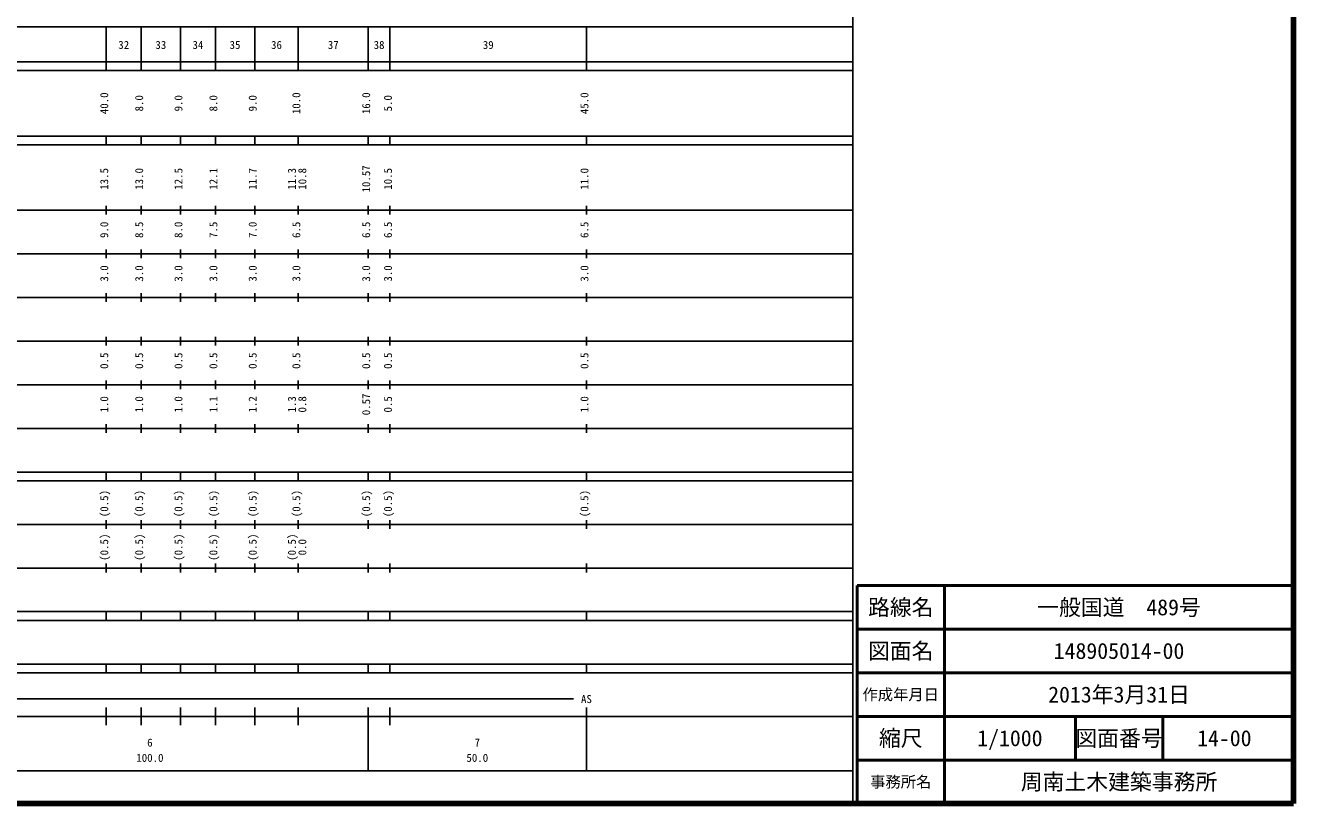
# Model space of a CAD drawing. Units: millimetres on the paper, enlarged 1000 times. Extents: x 40000 to 680000, y 20000 to 380000.
# Drawn here: x 389472 to 680000, y 20000 to 198357 of the extents above; entities that cross this region are included whole.
import ezdxf
from ezdxf.enums import TextEntityAlignment as Align

# ---------------------------------------------------------------- set-up
doc = ezdxf.new("R2010")
doc.units = ezdxf.units.MM
doc.header["$LTSCALE"] = 1000
for name, color, linetype, lineweight in [('M-TTL', 2, 'Continuous', 140), ('M-TTL-BAND', 7, 'Continuous', 25), ('M-TTL-FRAM', 2, 'Continuous', 50), ('M-TTL-LINE', 7, 'Continuous', 50)]:
    doc.layers.add(name, color=color, linetype=linetype, lineweight=lineweight)
doc.layers.add('M-TTL-TXT', color=7, linetype='Continuous')
doc.styles.add('ＭＳ ゴシック', font='')
doc.styles.get('ＭＳ ゴシック').set_extended_font_data('MS Gothic')

msp = doc.modelspace()

# ---------------------------------------------------------------- linework, layer by layer
at = {"layer": 'M-TTL'}
for p, q in [((680000, 20000), (680000, 380000)), ((40000, 20000), (680000, 20000))]:
    msp.add_line(p, q, dxfattribs=at)
at = {"layer": 'M-TTL-BAND'}
for p, q in [((579000, 20000), (579000, 370000)), ((68000, 198000), (579000, 198000)), ((408000, 188000), (408000, 198000)), ((416000, 188000), (416000, 198000)), ((425000, 188000), (425000, 198000)), ((433000, 188000), (433000, 198000)), ((442000, 188000), (442000, 198000)), ((452000, 188000), (452000, 198000)), ((468000, 188000), (468000, 198000)), ((473000, 188000), (473000, 198000)), ((518000, 188000), (518000, 198000)), ((40000, 190000), (579000, 190000)), ((40000, 188000), (579000, 188000)), ((40000, 173000), (579000, 173000)), ((408000, 171000), (408000, 173000)), ((416000, 171000), (416000, 173000)), ((425000, 171000), (425000, 173000)), ((433000, 171000), (433000, 173000)), ((442000, 171000), (442000, 173000)), ((452000, 171000), (452000, 173000)), ((468000, 171000), (468000, 173000)), ((473000, 171000), (473000, 173000)), ((518000, 171000), (518000, 173000)), ((40000, 171000), (579000, 171000)), ((408000, 155000), (408000, 157000)), ((416000, 155000), (416000, 157000)), ((425000, 155000), (425000, 157000)), ((433000, 155000), (433000, 157000)), ((442000, 155000), (442000, 157000)), ((452000, 155000), (452000, 157000)), ((468000, 155000), (468000, 157000)), ((473000, 155000), (473000, 157000)), ((518000, 155000), (518000, 157000)), ((40000, 156000), (579000, 156000)), ((46000, 146000), (579000, 146000)), ((408000, 145000), (408000, 147000)), ((416000, 145000), (416000, 147000)), ((425000, 145000), (425000, 147000)), ((433000, 145000), (433000, 147000)), ((442000, 145000), (442000, 147000)), ((452000, 145000), (452000, 147000)), ((468000, 145000), (468000, 147000)), ((473000, 145000), (473000, 147000)), ((518000, 145000), (518000, 147000)), ((408000, 135000), (408000, 137000)), ((416000, 135000), (416000, 137000)), ((425000, 135000), (425000, 137000)), ((433000, 135000), (433000, 137000)), ((442000, 135000), (442000, 137000)), ((452000, 135000), (452000, 137000)), ((468000, 135000), (468000, 137000)), ((473000, 135000), (473000, 137000)), ((518000, 135000), (518000, 137000)), ((52000, 136000), (579000, 136000)), ((46000, 126000), (579000, 126000)), ((408000, 125000), (408000, 127000)), ((416000, 125000), (416000, 127000)), ((425000, 125000), (425000, 127000)), ((433000, 125000), (433000, 127000)), ((442000, 125000), (442000, 127000)), ((452000, 125000), (452000, 127000)), ((468000, 125000), (468000, 127000)), ((473000, 125000), (473000, 127000)), ((518000, 125000), (518000, 127000)), ((408000, 115000), (408000, 117000)), ((416000, 115000), (416000, 117000)), ((425000, 115000), (425000, 117000)), ((433000, 115000), (433000, 117000)), ((442000, 115000), (442000, 117000)), ((452000, 115000), (452000, 117000)), ((468000, 115000), (468000, 117000)), ((473000, 115000), (473000, 117000)), ((518000, 115000), (518000, 117000)), ((52000, 116000), (579000, 116000)), ((46000, 106000), (579000, 106000)), ((408000, 105000), (408000, 107000)), ((416000, 105000), (416000, 107000)), ((425000, 105000), (425000, 107000)), ((433000, 105000), (433000, 107000)), ((442000, 105000), (442000, 107000)), ((452000, 105000), (452000, 107000)), ((468000, 105000), (468000, 107000)), ((473000, 105000), (473000, 107000)), ((518000, 105000), (518000, 107000)), ((40000, 96000), (579000, 96000)), ((408000, 94000), (408000, 96000)), ((416000, 94000), (416000, 96000)), ((425000, 94000), (425000, 96000)), ((433000, 94000), (433000, 96000)), ((442000, 94000), (442000, 96000)), ((452000, 94000), (452000, 96000)), ((468000, 94000), (468000, 96000)), ((473000, 94000), (473000, 96000)), ((518000, 94000), (518000, 96000)), ((40000, 94000), (579000, 94000)), ((408000, 83000), (408000, 85000)), ((416000, 83000), (416000, 85000)), ((425000, 83000), (425000, 85000)), ((433000, 83000), (433000, 85000)), ((442000, 83000), (442000, 85000)), ((452000, 83000), (452000, 85000)), ((468000, 83000), (468000, 85000)), ((473000, 83000), (473000, 85000)), ((518000, 83000), (518000, 85000)), ((49000, 84000), (579000, 84000)), ((40000, 74000), (579000, 74000)), ((408000, 73000), (408000, 75000)), ((416000, 73000), (416000, 75000)), ((425000, 73000), (425000, 75000)), ((433000, 73000), (433000, 75000)), ((442000, 73000), (442000, 75000)), ((452000, 73000), (452000, 75000)), ((468000, 73000), (468000, 75000)), ((473000, 73000), (473000, 75000)), ((518000, 73000), (518000, 75000)), ((40000, 64000), (579000, 64000)), ((408000, 62000), (408000, 64000)), ((416000, 62000), (416000, 64000)), ((425000, 62000), (425000, 64000)), ((433000, 62000), (433000, 64000)), ((442000, 62000), (442000, 64000)), ((452000, 62000), (452000, 64000)), ((468000, 62000), (468000, 64000)), ((473000, 62000), (473000, 64000)), ((518000, 62000), (518000, 64000)), ((40000, 62000), (579000, 62000)), ((40000, 52000), (579000, 52000)), ((40000, 50000), (579000, 50000)), ((408000, 50000), (408000, 52000)), ((416000, 50000), (416000, 52000)), ((425000, 50000), (425000, 52000)), ((433000, 50000), (433000, 52000)), ((442000, 50000), (442000, 52000)), ((452000, 50000), (452000, 52000)), ((468000, 50000), (468000, 52000)), ((473000, 50000), (473000, 52000)), ((518000, 50000), (518000, 52000)), ((71000, 44000), (515000, 44000)), ((408000, 38000), (408000, 42000)), ((416000, 38000), (416000, 42000)), ((425000, 38000), (425000, 42000)), ((433000, 38000), (433000, 42000)), ((442000, 38000), (442000, 42000)), ((452000, 38000), (452000, 42000)), ((468000, 27500), (468000, 42000)), ((473000, 38000), (473000, 42000)), ((518000, 27500), (518000, 42000)), ((40000, 40000), (579000, 40000)), ((68000, 27500), (579000, 27500))]:
    msp.add_line(p, q, dxfattribs=at)
at = {"layer": 'M-TTL-FRAM'}
for p, q in [((680000, 70000), (580000, 70000)), ((580000, 70000), (580000, 20000))]:
    msp.add_line(p, q, dxfattribs=at)
at = {"layer": 'M-TTL-LINE'}
for p, q in [((600000, 70000), (600000, 20000)), ((680000, 60000), (580000, 60000)), ((680000, 50000), (580000, 50000)), ((680000, 40000), (580000, 40000)), ((630000, 40000), (630000, 30000)), ((650000, 40000), (650000, 30000)), ((680000, 30000), (580000, 30000))]:
    msp.add_line(p, q, dxfattribs=at)

# ---------------------------------------------------------------- texts
at = {"layer": 'M-TTL-BAND', "style": 'ＭＳ ゴシック'}
for s, p in [('32', (412000, 192405)), ('33', (420500, 192405)), ('34', (429000, 192405)), ('35', (437500, 192405)), ('36', (447000, 192405)), ('37', (460000, 192405)), ('38', (470500, 192405)), ('39', (495500, 192405)), ('AS', (518000, 42500)), ('6', (418000, 32523)), ('7', (493000, 32523)), ('100.0', (418000, 29033)), ('50.0', (493000, 29033))]:
    msp.add_text(s, height=1833, dxfattribs=at).set_placement(p, align=Align.BOTTOM_CENTER)
for s, p in [('40.0', (409000, 180500)), ('8.0', (417000, 180500)), ('9.0', (426000, 180500)), ('8.0', (434000, 180500)), ('9.0', (443000, 180500)), ('10.0', (453000, 180500)), ('16.0', (469000, 180500)), ('5.0', (474000, 180500)), ('45.0', (519000, 180500)), ('10.57', (469000, 163174)), ('13.5', (409000, 163174)), ('13.0', (417000, 163174)), ('12.5', (426000, 163174)), ('12.1', (434000, 163174)), ('11.7', (443000, 163174)), ('11.3', (452000, 163174)), ('10.8', (454370, 163174)), ('10.5', (474000, 163174)), ('11.0', (519000, 163174)), ('9.0', (409000, 151500)), ('8.5', (417000, 151500)), ('8.0', (426000, 151500)), ('7.5', (434000, 151500)), ('7.0', (443000, 151500)), ('6.5', (453000, 151500)), ('6.5', (469000, 151500)), ('6.5', (474000, 151500)), ('6.5', (519000, 151500)), ('3.0', (409000, 141500)), ('3.0', (417000, 141500)), ('3.0', (426000, 141500)), ('3.0', (434000, 141500)), ('3.0', (443000, 141500)), ('3.0', (453000, 141500)), ('3.0', (469000, 141500)), ('3.0', (474000, 141500)), ('3.0', (519000, 141500)), ('0.5', (409000, 121500)), ('0.5', (417000, 121500)), ('0.5', (426000, 121500)), ('0.5', (434000, 121500)), ('0.5', (443000, 121500)), ('0.5', (453000, 121500)), ('0.5', (469000, 121500)), ('0.5', (474000, 121500)), ('0.5', (519000, 121500)), ('0.57', (469000, 111500)), ('1.0', (409000, 111500)), ('1.0', (417000, 111500)), ('1.0', (426000, 111500)), ('1.1', (434000, 111500)), ('1.2', (443000, 111500)), ('1.3', (452000, 111500)), ('0.8', (454370, 111500)), ('0.5', (474000, 111500)), ('1.0', (519000, 111500)), ('(0.5)', (409000, 88764)), ('(0.5)', (417000, 88764)), ('(0.5)', (426000, 88764)), ('(0.5)', (434000, 88764)), ('(0.5)', (443000, 88764)), ('(0.5)', (453000, 88764)), ('(0.5)', (469000, 88764)), ('(0.5)', (474000, 88764)), ('(0.5)', (519000, 88764)), ('(0.5)', (409000, 78764)), ('(0.5)', (417000, 78764)), ('(0.5)', (426000, 78764)), ('(0.5)', (434000, 78764)), ('(0.5)', (443000, 78764)), ('(0.5)', (452000, 78764)), ('0.0', (454370, 78764))]:
    msp.add_text(s, height=1833, rotation=90, dxfattribs=at).set_placement(p, align=Align.BOTTOM_CENTER)
at = {"layer": 'M-TTL-TXT', "style": 'ＭＳ ゴシック'}
for s, height, p in [('路線名', 3666, (590000, 65000)), ('路線名', 3666, (590000, 65000)), ('一般国道\u3000489号', 3666, (640000, 65000)), ('図面名', 3666, (590000, 55000)), ('図面名', 3666, (590000, 55000)), ('148905014-00', 3666, (640000, 55000)), ('作成年月日', 2566, (590000, 45000)), ('作成年月日', 2566, (590000, 45000)), ('2013年3月31日', 3666, (640000, 45000)), ('縮尺', 3666, (590000, 35000)), ('縮尺', 3666, (590000, 35000)), ('1/1000', 3666, (615000, 35000)), ('図面番号', 3666, (640000, 35000)), ('図面番号', 3666, (640000, 35000)), ('14-00', 3666, (664125, 35000)), ('事務所名', 2566, (590000, 25000)), ('事務所名', 2566, (590000, 25000)), ('周南土木建築事務所', 3666, (640000, 25000))]:
    msp.add_text(s, height=height, dxfattribs=at).set_placement(p, align=Align.MIDDLE_CENTER)

doc.saveas('drawing.dxf')
